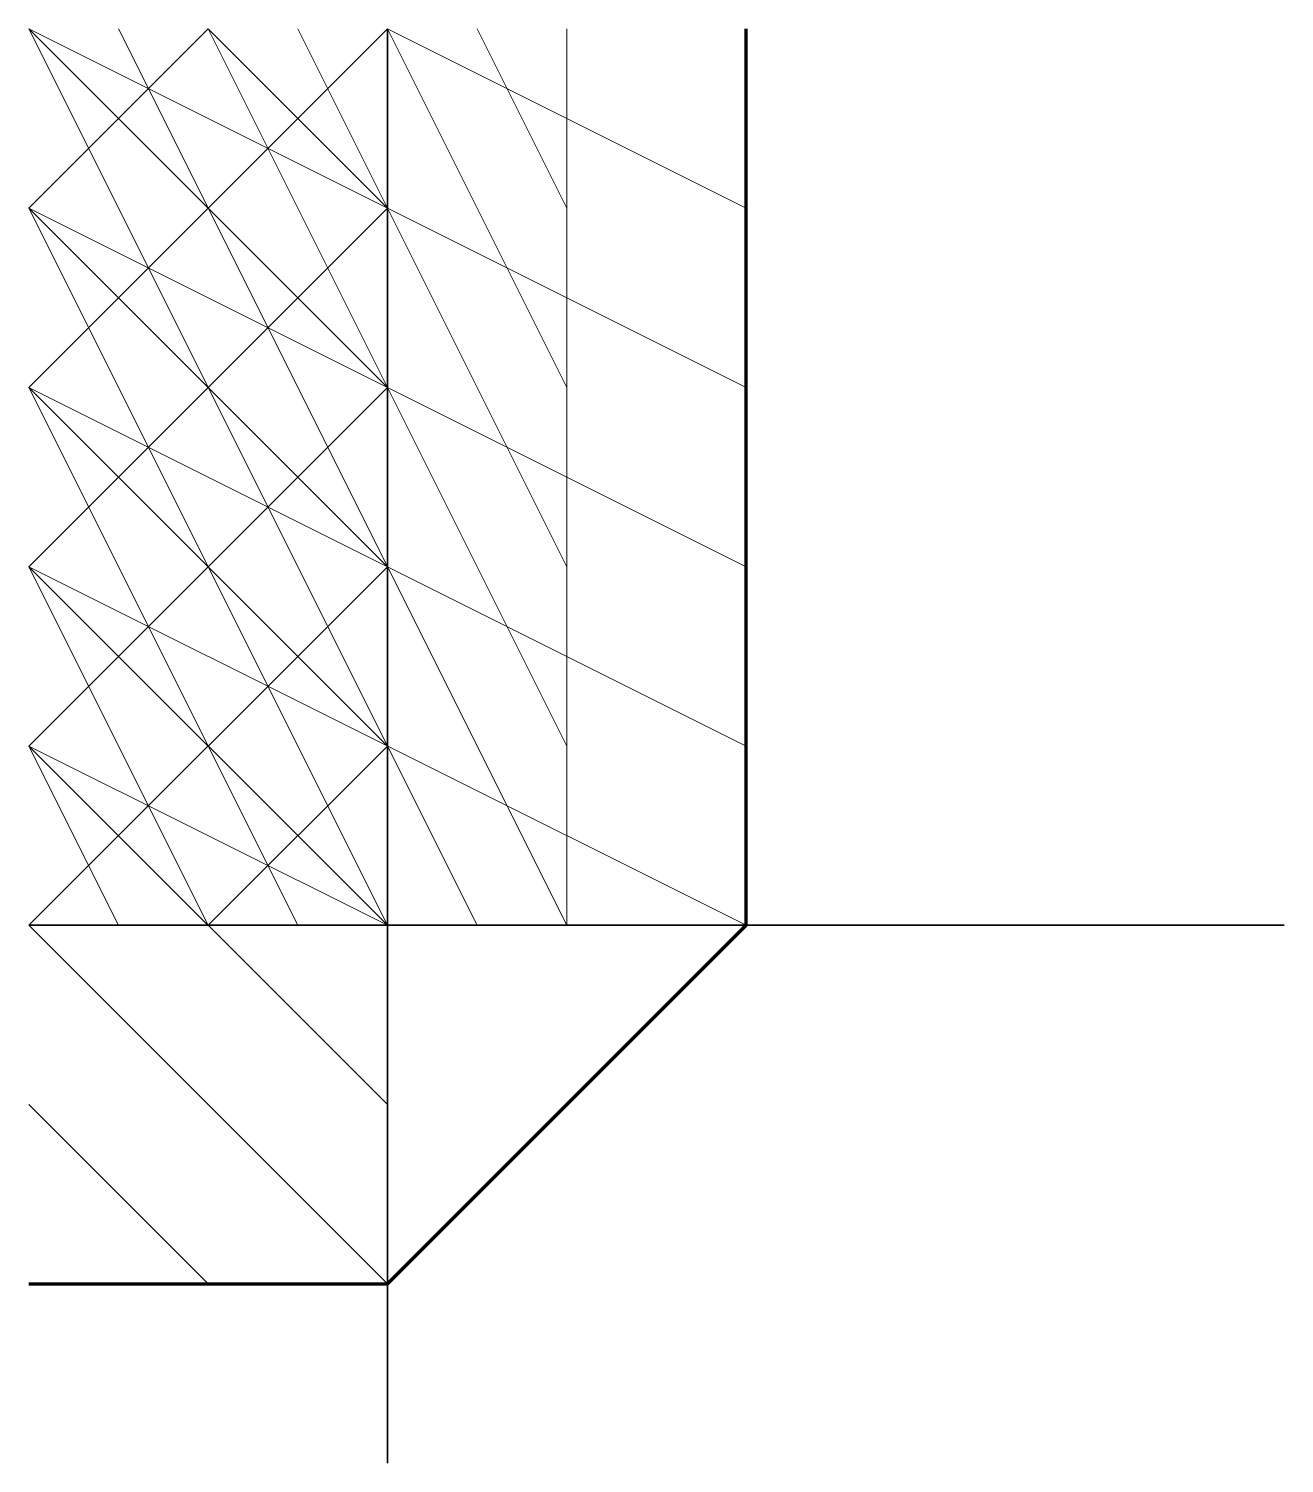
# Model space of a CAD drawing. Header units: millimetres. Extents: x -20 to 50, y -30 to 50.
import ezdxf

# ---------------------------------------------------------------- set-up
doc = ezdxf.new("R2010")
doc.units = ezdxf.units.MM
doc.layers.get('0').update_dxf_attribs({"linetype": 'CONTINUOUS', "lineweight": 0})

msp = doc.modelspace()

# ---------------------------------------------------------------- linework, layer by layer
at = {"color": 2, "lineweight": 18}
for p, q in [((20, 30), (-20, 50)), ((20, 40), (0, 50)), ((20, 0), (20, 50)), ((20, 20), (-20, 40)), ((20, 10), (-20, 30)), ((20, 0), (-20, 20)), ((0, 0), (-20, 10)), ((10, 0), (20, 0))]:
    msp.add_line(p, q, dxfattribs=at)
at = {"color": 3, "lineweight": 18}
for p, q in [((-20, 50), (5, 0)), ((10, 0), (-15, 50)), ((10, 10), (-10, 50)), ((10, 20), (-5, 50)), ((10, 30), (0, 50)), ((10, 40), (5, 50)), ((10, 0), (10, 50)), ((0, 0), (-20, 40)), ((-20, 30), (-5, 0)), ((-10, 0), (-20, 20)), ((-20, 10), (-15, 0)), ((-20, 0), (10, 0))]:
    msp.add_line(p, q, dxfattribs=at)
at = {"color": 5, "lineweight": 18}
for p, q in [((-20, 50), (0, 30)), ((-10, 50), (0, 40)), ((0, 0), (0, 50)), ((0, 0), (0, 50)), ((-20, 40), (0, 20)), ((-20, 30), (0, 10)), ((-20, 20), (0, 0)), ((-20, 10), (0, -10)), ((-20, 0), (0, -20)), ((0, 0), (0, -20)), ((-20, -10), (-10, -20)), ((0, -20), (-20, -20))]:
    msp.add_line(p, q, dxfattribs=at)
at = {"color": 1, "lineweight": 18}
for p, q in [((-20, 30), (0, 50)), ((-20, 40), (-10, 50)), ((0, 20), (0, 50)), ((-20, 20), (0, 40)), ((-10, 20), (0, 30)), ((-10, 20), (-20, 10)), ((-20, 0), (0, 20)), ((-10, 0), (0, 10)), ((-20, 0), (0, 0))]:
    msp.add_line(p, q, dxfattribs=at)
at = {"lineweight": 35}
for p, q in [((0, -30), (0, 50)), ((-20, 0), (50, 0))]:
    msp.add_line(p, q, dxfattribs=at)
at = {"color": 8, "lineweight": 70}
for p, q in [((20, 0), (20, 50)), ((0, -20), (20, 0)), ((-20, -20), (0, -20))]:
    msp.add_line(p, q, dxfattribs=at)

doc.saveas('drawing.dxf')
